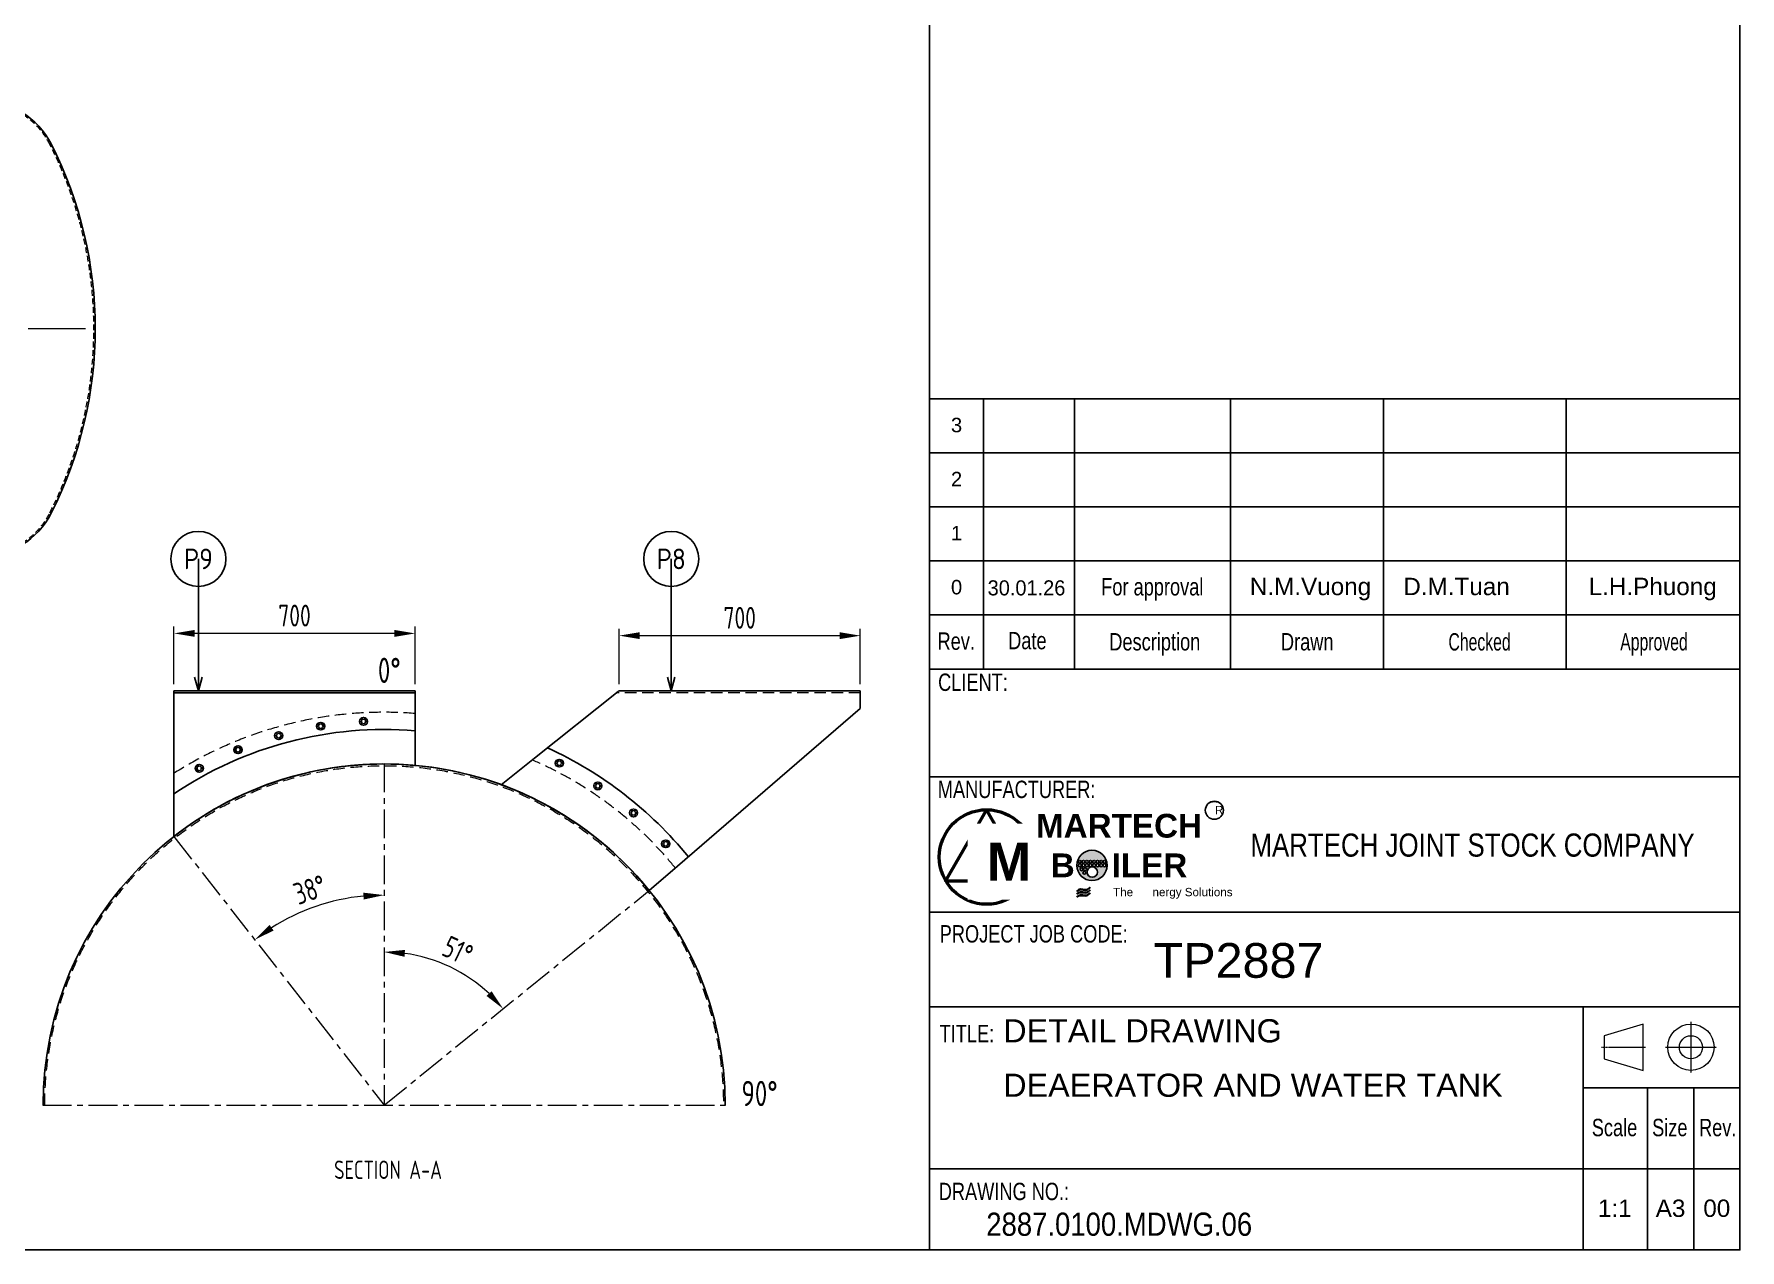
# Model space of a CAD drawing. Header units: millimetres. Extents: x -46397 to 283259, y -8690 to 23983.
# Drawn here: x 77109 to 84537, y -1716 to 3577 of the extents above; entities that cross this region are included whole.
import ezdxf
from ezdxf import colors
from ezdxf.entities.mleader import LeaderData, LeaderLine
from ezdxf.enums import TextEntityAlignment as Align
from ezdxf.math import Vec2, Vec3

# ---------------------------------------------------------------- set-up
doc = ezdxf.new("R2010")
doc.units = ezdxf.units.MM
for name, pattern in [('CENTER', [2, 1.25, -0.25, 0.25, -0.25]), ('HIDDEN', [0.375, 0.25, -0.125]), ('HIDDENX2', [0.75, 0.5, -0.25])]:
    doc.linetypes.add(name, pattern=pattern)
doc.layers.get('Defpoints').update_dxf_attribs({"lineweight": 0})
for name, color, linetype, lineweight in [('0-Dim', 7, 'Continuous', 0), ('CHUAN NET KHUAT', 4, 'HIDDEN', 0), ('DAM_8', 1, 'Continuous', 25), ('DCenterline8', 8, 'CENTER', 5), ('Dtext', 255, 'Continuous', 20), ('DUONGCHINH', 7, 'Continuous', 25), ('DUONGTAM', 1, 'CENTER', 0), ('Long_AM_Visible', 30, 'Continuous', 25), ('PHANTOM 2', 8, 'Continuous', 0)]:
    doc.layers.add(name, color=color, linetype=linetype, lineweight=lineweight)
doc.layers.add('flashshoot', color=7, linetype='Continuous')
doc.styles.add('Chu va so', font='arial.ttf')
doc.styles.add('GHI CHÚ 1', font='isocp_IV25.ttf', dxfattribs={"width": 0.8})
doc.styles.add('Long_Text', font='isocp.shx', dxfattribs={"width": 0.7})
doc.styles.get("Standard").update_dxf_attribs({"font": 'isocp.shx', "width": 0.8})
doc.styles.add('TCVN', font='arial.ttf')
doc.styles.add('TEXT', font='arial.ttf', dxfattribs={"height": 124})
doc.dimstyles.new('1-30SCALE', dxfattribs={"dimtxt": 75, "dimasz": 75, "dimexe": 37.5, "dimexo": 30, "dimgap": 30, "dimtad": 1, "dimtoh": 1, "dimdec": 0, "dimdsep": 46, "dimtxsty": 'GHI CHÚ 1', "dimcen": 0.09, "dimclrd": 256, "dimclre": 256, "dimclrt": 2, "dimadec": 0, "dimazin": 0, "dimtfac": 1, "dimtdec": 0, "dimtofl": 0, "dimtmove": 0, "dimatfit": 3, "dimfxl": 1, "dimlwd": 0, "dimlwe": 0, "dimarcsym": 0})
doc.dimstyles.new('1-30SCALE$2', dxfattribs={"dimtxt": 75, "dimasz": 75, "dimexe": 37.5, "dimexo": 30, "dimgap": 30, "dimtad": 1, "dimtoh": 1, "dimdec": 0, "dimdsep": 46, "dimtxsty": 'GHI CHÚ 1', "dimcen": 0.09, "dimclrd": 256, "dimclre": 256, "dimclrt": 2, "dimadec": 0, "dimazin": 0, "dimtfac": 1, "dimtdec": 0, "dimtofl": 0, "dimtmove": 0, "dimatfit": 3, "dimfxl": 1, "dimlwd": 0, "dimlwe": 0, "dimarcsym": 0})

# ---------------------------------------------------------------- blocks, each defined once
blk = doc.blocks.new('A$Cda035db7')
at = {"color": 2, "linetype": 'Continuous', "lineweight": 0, "ltscale": 10}
for p, q in [((0, -1500), (-990, -1500)), ((990, -1500), (0, -1500))]:
    blk.add_line(p, q, dxfattribs=at)
at = {"layer": 'CHUAN NET KHUAT', "color": 3, "ltscale": 100}
for p, q in [((-985, 3000), (-985, 3050)), ((985, 3000), (985, 3050)), ((-985, 1500), (-985, 3000)), ((985, 1500), (985, 3000)), ((-985, 0), (-985, 1500)), ((985, 0), (985, 1500)), ((-985, -1500), (-985, 0)), ((985, -1500), (985, 0)), ((-985, -3000), (-985, -1500)), ((985, -3000), (985, -1500)), ((-985, -3050), (-985, -3000)), ((985, -3050), (985, -3000))]:
    blk.add_line(p, q, dxfattribs=at)
for centre, radius, start, end in [((0, 1767.2), 1773, 63.12441, 116.87559), ((-650.1, 3050), 334.9, 116.87559, 180), ((650.1, 3050), 334.9, 0, 63.12441), ((-650.1, -3050), 334.9, 180, 243.12441), ((650.1, -3050), 334.9, 296.87559, 0), ((0, -1767.2), 1773, 243.12441, 296.87559)]:
    blk.add_arc(centre, radius, start, end, dxfattribs=at)
at = {"layer": 'DUONGCHINH', "color": 2, "ltscale": 10}
for p, q in [((-991, 3000), (-991, 3050)), ((991, 3000), (991, 3050)), ((0, 3000), (-991, 3000)), ((-990, 1500), (-990, 3000)), ((991, 3000), (0, 3000)), ((990, 1500), (990, 3000)), ((0, 1500), (-990, 1500)), ((0, 1500), (-990, 1500)), ((-990, 0), (-990, 1500)), ((990, 1500), (0, 1500)), ((990, 1500), (0, 1500)), ((990, 0), (990, 1500)), ((0, 0), (-990, 0)), ((-990, -1500), (-990, 0)), ((0, 0), (-990, 0)), ((990, 0), (0, 0)), ((990, 0), (0, 0)), ((990, -1500), (990, 0)), ((-990, -3000), (-990, -1500)), ((0, -1500), (-990, -1500)), ((990, -1500), (0, -1500)), ((990, -3000), (990, -1500)), ((0, -3000), (-991, -3000)), ((-991, -3050), (-991, -3000)), ((991, -3000), (0, -3000)), ((991, -3050), (991, -3000))]:
    blk.add_line(p, q, dxfattribs=at)
for centre, radius, start, end in [((0, 1767.2), 1779, 63.12441, 116.87559), ((-650.1, 3050), 340.9, 116.87559, 180), ((650.1, 3050), 340.9, 0, 63.12441), ((-650.1, -3050), 340.9, 180, 243.12441), ((650.1, -3050), 340.9, 296.87559, 0), ((0, -1767.2), 1779, 243.12441, 296.87559)]:
    blk.add_arc(centre, radius, start, end, dxfattribs=at)
at = {"layer": 'DUONGTAM', "ltscale": 200}
blk.add_line((0, -3546.2), (0, 3546.2), dxfattribs=at)
blk = doc.blocks.new('_TagCircle')
at = {"color": 0, "linetype": 'ByBlock', "lineweight": -2, "transparency": 16777216}
blk.add_circle((0, 0), 4, dxfattribs=at)
at = {"layer": 'Long_AM_Visible', "color": 0, "transparency": 16777216, "style": 'Long_Text'}
blk.add_attdef('TAGNUMBER', text='', height=3, dxfattribs=at).set_placement((0, -1.5), align=Align.CENTER)
blk = doc.blocks.new('_Open30')
at = {"color": 0, "linetype": 'ByBlock', "lineweight": -2}
for p, q in [((-1, 0.27), (0, 0)), ((0, 0), (-1, -0.27)), ((0, 0), (-1, 0))]:
    blk.add_line(p, q, dxfattribs=at)
blk = doc.blocks.new('*D284')
at = {"layer": 'Defpoints', "color": 0, "transparency": 16777216}
for p in [(78633.3, 400.6, -2.2), (77718.2, 83.6, -2.2), (78432.6, -194.1), (78633.3, -1085.9, -2.2), (78633.3, -1085.9, -2.2)]:
    blk.add_point(p, dxfattribs=at)
at = {"layer": 'PHANTOM 2', "linetype": 'Continuous', "lineweight": 0, "transparency": 16777216}
blk.add_arc((78633.3, -1085.9), 914.2, 95.64233, 122.40099, dxfattribs=at)
at = {"layer": 'PHANTOM 2', "transparency": 16777216}
for points in [[(78542.7, -161.2), (78544.2, -191.2), (78633.3, -171.8)], [(78152.1, -326.3), (78134.8, -301.8), (78069.9, -366)]]:
    blk.add_solid(points, dxfattribs=at)
at = {"layer": 'PHANTOM 2', "color": 2, "transparency": 16777216, "insert": (78310.1, -148.4), "char_height": 95, "attachment_point": 5, "rotation": 19.02166, "style": 'GHI CHÚ 1'}
blk.add_mtext('38°', dxfattribs=at)
blk = doc.blocks.new('*D285')
at = {"layer": 'Defpoints', "color": 0, "transparency": 16777216}
for p in [(78633.3, 400.6, -2.2), (79787.8, -151.9, -2.2), (79006.2, -533.4), (78633.3, -1085.9, -2.2), (78633.3, -1085.9, -2.2)]:
    blk.add_point(p, dxfattribs=at)
at = {"layer": 'PHANTOM 2', "linetype": 'Continuous', "lineweight": 0, "transparency": 16777216}
blk.add_arc((78633.3, -1085.9), 666.5, 46.71798, 82.25702, dxfattribs=at)
at = {"layer": 'PHANTOM 2', "transparency": 16777216}
for points in [[(78722.1, -440.4), (78724.1, -410.5), (78633.3, -419.4)], [(79101.3, -590.5), (79079.3, -610.9), (79151.5, -666.7)]]:
    blk.add_solid(points, dxfattribs=at)
at = {"layer": 'PHANTOM 2', "color": 2, "transparency": 16777216, "insert": (78953.8, -414.4), "char_height": 95, "attachment_point": 5, "rotation": 334.4875, "style": 'GHI CHÚ 1'}
blk.add_mtext('51°', dxfattribs=at)
blk = doc.blocks.new('*D288')
at = {"layer": 'Defpoints', "color": 0, "transparency": 16777216}
for p in [(77718.2, 967.5), (77718.2, 717.1, -2.2), (78768.3, 717.1, -2.2)]:
    blk.add_point(p, dxfattribs=at)
at = {"layer": 'PHANTOM 2', "linetype": 'Continuous', "lineweight": 0, "transparency": 16777216}
for p, q in [((77718.2, 747.1), (77718.2, 997.5)), ((78678.3, 967.5), (77808.2, 967.5)), ((78768.3, 747.1), (78768.3, 997.5))]:
    blk.add_line(p, q, dxfattribs=at)
at = {"layer": 'PHANTOM 2', "transparency": 16777216}
for points in [[(77808.2, 982.5), (77808.2, 952.5), (77718.2, 967.5)], [(78678.3, 982.5), (78678.3, 952.5), (78768.3, 967.5)]]:
    blk.add_solid(points, dxfattribs=at)
at = {"layer": 'PHANTOM 2', "color": 2, "transparency": 16777216, "insert": (78243.2, 1045), "char_height": 95, "attachment_point": 5, "style": 'GHI CHÚ 1'}
blk.add_mtext('700', dxfattribs=at)
blk = doc.blocks.new('*D289')
at = {"layer": 'Defpoints', "color": 0, "transparency": 16777216}
for p in [(80706.7, 957.7), (79656.7, 717.1, -2.2), (80706.7, 717.1, -2.2)]:
    blk.add_point(p, dxfattribs=at)
at = {"layer": 'PHANTOM 2', "linetype": 'Continuous', "lineweight": 0, "transparency": 16777216}
for p, q in [((79656.7, 747.1), (79656.7, 987.7)), ((80706.7, 747.1), (80706.7, 987.7)), ((79746.7, 957.7), (80616.7, 957.7))]:
    blk.add_line(p, q, dxfattribs=at)
at = {"layer": 'PHANTOM 2', "transparency": 16777216}
for points in [[(79746.7, 972.7), (79746.7, 942.7), (79656.7, 957.7)], [(80616.7, 972.7), (80616.7, 942.7), (80706.7, 957.7)]]:
    blk.add_solid(points, dxfattribs=at)
at = {"layer": 'PHANTOM 2', "color": 2, "transparency": 16777216, "insert": (80181.7, 1035.2), "char_height": 95, "attachment_point": 5, "style": 'GHI CHÚ 1'}
blk.add_mtext('700', dxfattribs=at)
blk = doc.blocks.new('*U1818')
at = {"lineweight": 25}
for p, q in [((12299.8, 4078.4, 0), (12299.8, 2783.6, 0.1)), ((12736.1, 4078.4, 0), (12736.1, 2783.6, 0.2)), ((13483.5, 4078.4, 0), (13483.5, 2783.6, 0.2)), ((14216.4, 4078.4, 0), (14216.4, 2783.6, 0.2)), ((15092.3, 4078.4, 0), (15092.3, 2783.6, 0.2)), ((12040.9, 2267.6), (15925, 2267.6)), ((15482.3, 776.8, 0), (15482.3, 0)), ((15704.3, 0), (15704.3, 776.8, 0))]:
    blk.add_line(p, q, dxfattribs=at)
for points in [[(0, 0), (15925, 0), (15925, 10431.7), (0, 10431.7)], [(0, 0), (12040.9, 0), (12040.9, 10431.7), (0, 10431.7)], [(12040.9, 4078.4), (15925, 4078.4), (15925, 0), (12040.9, 0)], [(12040.9, 4078.4), (15925, 4078.4), (15925, 3819.4), (12040.9, 3819.4)], [(12040.9, 3819.4), (15925, 3819.4), (15925, 3560.5), (12040.9, 3560.5)], [(12040.9, 3560.5), (15925, 3560.5), (15925, 3301.5), (12040.9, 3301.5)], [(12040.9, 3301.5), (15925, 3301.5), (15925, 3042.6), (12040.9, 3042.6)], [(12040.9, 1618.4), (15925, 1618.4), (15925, 2783.6), (12040.9, 2783.6)], [(12040.9, 1165.2), (15925, 1165.2), (15925, 388.4), (12040.9, 388.4)], [(15174.3, 1165.2), (15925, 1165.2), (15925, 0), (15174.3, 0)]]:
    blk.add_lwpolyline(points, close=True, dxfattribs=at)
at = {"lineweight": 50}
blk.add_lwpolyline([(12314.3, 2109.2), (12118.1, 1769.3), (12510.5, 1769.3)], close=True, dxfattribs=at)
at = {"color": 2, "lineweight": 20, "elevation": 0}
blk.add_lwpolyline([(15274.8, 915.5), (15462.1, 860.1), (15462.1, 1082), (15274.8, 1026.5)], close=True, dxfattribs=at)
at = {"lineweight": 25, "elevation": 0}
blk.add_lwpolyline([(15174.3, 388.4), (15925, 388.4), (15925, 776.8), (15174.3, 776.8)], close=True, dxfattribs=at)
at = {"lineweight": 50}
blk.add_circle((12314.3, 1882.6), 226.6, dxfattribs=at)
at = {"color": 2, "lineweight": 20}
for radius in [111, 55.5]:
    blk.add_circle((15690.5, 971, 0), radius, dxfattribs=at)
at = {"layer": 'DCenterline8', "lineweight": 0, "ltscale": 2}
for p, q in [((15690.5, 1093.1, 0), (15690.5, 848.9, 0)), ((15568.4, 971, 0), (15812.6, 971, 0))]:
    blk.add_line(p, q, dxfattribs=at)
at = {"layer": 'DCenterline8', "lineweight": 0}
blk.add_line((15262.3, 971, 0), (15472.5, 971, 0), dxfattribs=at)
at = {"color": 5, "style": 'Chu va so'}
for s, height, width, p in [('For approval', 83.232, 0.75, (13108.6, 3136.1, 0.1)), ('Rev.', 83.23, 0.75, (12168.9, 2875.7)), ('Date', 83.23, 0.75, (12509.9, 2878.2, 0.1)), ('Description', 83.232, 0.75, (13120.6, 2872.7, -0.1)), ('Drawn', 83.23, 0.75, (13851.2, 2872.7, 0.1)), ('Checked', 83.23, 0.65, (14677.2, 2872.3)), ('Approved', 83.23, 0.65, (15513.3, 2872.7, 0.1)), ('CLIENT:', 83.23, 0.75, (12249.2, 2678.6, 0.6)), ('PROJECT JOB CODE:', 83.232, 0.75, (12540.1, 1472.9)), ('TITLE:', 83.23, 0.75, (12220, 995, 0.8)), ('Scale', 83.23, 0.75, (15324.2, 544.7, 0)), ('Size', 83.23, 0.75, (15589.1, 544.7, 0)), ('Rev. ', 83.23, 0.75, (15831, 544.7, 0)), ('DRAWING NO.:', 83.232, 0.75, (12397.5, 238.4, 0.8))]:
    blk.add_text(s, height=height, dxfattribs=dict(at, width=width)).set_placement(p, align=Align.CENTER)
at = {"color": 5, "lineweight": 25, "insert": (13360.7, 1939.1, 0), "char_height": 110.975, "width": 2565.416, "attachment_point": 4, "style": 'Chu va so'}
blk.add_mtext('\\pxqc;{\\W0.8;MARTECH JOINT STOCK COMPANY}', dxfattribs=at)
at = {"layer": 'Dtext', "ltscale": 0.1}
for tag, p, height, style in [('REV_3', (12143.5, 3918.2), 69.4, 'TCVN'), ('FOR_APPROVAL3', (12837.1, 3913.3, -0.6), 83.2, 'TCVN'), ('REV_2', (12143.5, 3659.2), 69.4, 'TCVN'), ('FOR_APPROVAL2', (12837.1, 3654.3, -0.6), 83.2, 'TCVN'), ('REV_1', (12143.5, 3400.3), 69.4, 'TCVN'), ('FOR_APPROVAL1', (12837.1, 3395.4, -0.6), 83.2, 'TCVN'), ('REV_0', (12143.5, 3141.3), 69.4, 'TCVN'), ('NGUOI_VE', (13576.1, 3137.6, -0.6), 83.2, 'TCVN'), ('NGUOI_KIEM_2', (14311.6, 3137.6, -0.7), 83.2, 'TCVN'), ('NGUOI_DUYET', (15200.1, 3137.6, -0.7), 83.2, 'TCVN'), ('1.1_A4', (15244.7, 158, -0.6), 83.2, 'Chu va so'), ('A4_A4', (15521.6, 158, -0.6), 83.2, 'Chu va so'), ('REV.', (15749.7, 158, -0.6), 83.2, 'Chu va so')]:
    blk.add_attdef(tag, p, '', height=height, dxfattribs=dict(at, style=style))
for tag, p, height, style, width in [('NGAY_REV03', (12319.2, 3913.3, -0.6), 72.1, 'TCVN', 0.95), ('NGAY_REV02', (12319.2, 3654.3, -0.6), 72.1, 'TCVN', 0.95), ('NGAY_REV01', (12319.2, 3395.4, -0.6), 72.1, 'TCVN', 0.95), ('NGAY_REV0', (12319.2, 3136.5, -0.7), 72.1, 'TCVN', 0.95), ('DWD.NO', (12312.8, 67.5, -0.6), 111, 'Chu va so', 0.85)]:
    blk.add_attdef(tag, p, '', height=height, dxfattribs=dict(at, style=style, width=width))
at = {"layer": 'Dtext', "lineweight": 25, "ltscale": 0.1, "style": 'Chu va so'}
for tag, p, height in [('PROJECT_CODE', (13114.9, 1304), 166.5), ('TITLE1', (12394, 994.4, -0.6), 111), ('TITLE2', (12394, 733.5, -0.6), 111), ('TITLE3', (12394, 474.5, -0.6), 111)]:
    blk.add_attdef(tag, p, '', height=height, dxfattribs=at)
at = {"insert": (12315.3, 1951.5), "char_height": 182.334, "attachment_point": 1, "style": 'TEXT', "bg_fill": 2}
blk.add_mtext('\\pxqc;{\\fArial|b1|i0|c0|p34;M}', dxfattribs=at)
at = {"insert": (12556.6, 2089.6), "char_height": 113.959, "width": 784.86, "attachment_point": 1, "style": 'TEXT', "bg_fill": 2}
blk.add_mtext('\\pxqc;{\\fArial|b1|i0|c0|p34;MARTECH\\PB    ILER}', dxfattribs=at)
h = blk.add_hatch(color=256)
h.dxf.hatch_style = 1
edge = h.paths.add_edge_path()
edge.add_spline(control_points=[(12747.5, 1704.2), (12750.7, 1706.7), (12764.3, 1716.7), (12792.7, 1702.7), (12806.1, 1719), (12810.9, 1724.9)], knot_values=[0, 0, 0, 0, 0.315535, 1.31207, 1.873609, 1.873609, 1.873609, 1.873609], degree=3, periodic=0)
edge.add_spline(control_points=[(12810.9, 1724.9), (12807, 1721.3), (12791.9, 1707.3), (12760.3, 1723.8), (12749.6, 1707.6), (12747.5, 1704.2)], knot_values=[0, 0, 0, 0, 0.411397, 1.576501, 1.877595, 1.877595, 1.877595, 1.877595], degree=3, periodic=0)
edge = h.paths.add_edge_path()
edge.add_spline(control_points=[(12747.5, 1690.1), (12750.7, 1692.5), (12764.3, 1702.6), (12792.7, 1688.6), (12806.1, 1704.9), (12810.9, 1710.8)], knot_values=[0, 0, 0, 0, 0.315535, 1.31207, 1.873609, 1.873609, 1.873609, 1.873609], degree=3, periodic=0)
edge.add_spline(control_points=[(12810.9, 1710.8), (12807, 1707.1), (12791.9, 1693.2), (12760.3, 1709.7), (12749.6, 1693.4), (12747.5, 1690.1)], knot_values=[0, 0, 0, 0, 0.411397, 1.576501, 1.877595, 1.877595, 1.877595, 1.877595], degree=3, periodic=0)
at = {"color": 7}
for centre, radius in [((12761.3, 1859.7), 6.9), ((12761.3, 1842.8), 6.9), ((12769.2, 1824), 6.9), ((12778.2, 1859.7), 6.9), ((12778.2, 1842.8), 6.9), ((12783.3, 1807), 6.9), ((12786.1, 1824), 6.9), ((12795.1, 1859.7), 6.9), ((12795.1, 1842.8), 6.9), ((12820.8, 1810.7), 24.7), ((12812.1, 1859.7), 6.9), ((12812.1, 1842.8), 6.9), ((12829.4, 1859.7), 6.9), ((12829.4, 1842.8), 6.9), ((12846.4, 1859.7), 6.9), ((12846.4, 1842.8), 6.9), ((12863.3, 1859.7), 6.9), ((12863.3, 1842.8), 6.9), ((12880.2, 1859.7), 6.9), ((12880.2, 1842.8), 6.9)]:
    blk.add_circle(centre, radius, dxfattribs=at)
for points in [[(12747.5, 1717.5), (12754.6, 1726.3), (12798.3, 1729.1), (12810.9, 1738.1)], [(12747.5, 1717.5), (12757.6, 1723.6), (12795.1, 1724.1), (12810.9, 1738.1)], [(12747.5, 1704.2), (12754.6, 1713), (12798.3, 1715.9), (12810.9, 1724.9)], [(12747.5, 1704.2), (12757.6, 1710.3), (12795.1, 1710.9), (12810.9, 1724.9)], [(12747.5, 1690.1), (12754.6, 1698.9), (12798.3, 1701.8), (12810.9, 1710.8)], [(12747.5, 1690.1), (12757.6, 1696.2), (12795.1, 1696.8), (12810.9, 1710.8)]]:
    blk.add_spline(points, degree=3)
at = {"color": 5, "style": 'Chu va so', "width": 0.75}
blk.add_text('MANUFACTURER:', height=83.232, dxfattribs=at).set_placement((12458.4, 2165.3, 0.6), align=Align.CENTER)
at = {"attachment_point": 1, "style": 'TEXT', "bg_fill": 2}
for s, insert, char_height in [('\\pxqc;R', (13408.8, 2127.8), 39.89), ('\\pxqc;The      nergy Solutions', (12920.6, 1734.7), 39.886)]:
    blk.add_mtext(s, dxfattribs=dict(at, insert=insert, char_height=char_height))
at = {"layer": 'DAM_8'}
h = blk.add_hatch(color=7, dxfattribs=at)
edge = h.paths.add_edge_path()
edge.add_arc((12819.5, 1842.6), 72.6, 191.45916, 461.33748)
edge.add_arc((12819.5, 1842.6), 72.6, 101.33748, 191.45916)
edge = h.paths.add_edge_path(flags=16)
edge.add_arc((12783.3, 1807), 6.9, -289.45797, 11.45916, ccw=False)
edge.add_arc((12783.3, 1807), 6.9, 11.45916, 70.54203, ccw=False)
edge = h.paths.add_edge_path(flags=16)
edge.add_arc((12880.2, 1842.8), 6.9, -211.51131, 11.45916, ccw=False)
edge.add_arc((12880.2, 1842.8), 6.9, 11.45916, 148.48869, ccw=False)
edge = h.paths.add_edge_path(flags=16)
edge.add_arc((12769.2, 1824), 6.9, -304.25263, 11.45916, ccw=False)
edge.add_arc((12769.2, 1824), 6.9, 11.45916, 55.74737, ccw=False)
edge = h.paths.add_edge_path(flags=16)
edge.add_arc((12880.2, 1859.7), 6.9, -200.24279, 11.45916, ccw=False)
edge.add_arc((12880.2, 1859.7), 6.9, 11.45916, 159.75721, ccw=False)
edge = h.paths.add_edge_path(flags=16)
edge.add_arc((12863.3, 1842.8), 6.9, -219.05102, 11.45916, ccw=False)
edge.add_arc((12863.3, 1842.8), 6.9, 11.45916, 140.94898, ccw=False)
edge = h.paths.add_edge_path(flags=16)
edge.add_arc((12786.1, 1824), 6.9, -292.03112, 11.45916, ccw=False)
edge.add_arc((12786.1, 1824), 6.9, 11.45916, 67.96888, ccw=False)
edge = h.paths.add_edge_path(flags=16)
edge.add_arc((12761.3, 1842.8), 6.9, -319.45438, 11.45916, ccw=False)
edge.add_arc((12761.3, 1842.8), 6.9, 11.45916, 40.54562, ccw=False)
edge = h.paths.add_edge_path(flags=16)
edge.add_arc((12863.3, 1859.7), 6.9, -206.01194, 11.45916, ccw=False)
edge.add_arc((12863.3, 1859.7), 6.9, 11.45916, 153.98806, ccw=False)
edge = h.paths.add_edge_path(flags=16)
edge.add_arc((12820.8, 1810.7), 24.7, -262.49899, 11.45916, ccw=False)
edge.add_arc((12820.8, 1810.7), 24.7, 11.45916, 97.50101, ccw=False)
edge = h.paths.add_edge_path(flags=16)
edge.add_arc((12761.3, 1859.7), 6.9, -332.77068, 11.45916, ccw=False)
edge.add_arc((12761.3, 1859.7), 6.9, 11.45916, 27.22932, ccw=False)
edge = h.paths.add_edge_path(flags=16)
edge.add_arc((12846.4, 1842.8), 6.9, -230.16604, 11.45916, ccw=False)
edge.add_arc((12846.4, 1842.8), 6.9, 11.45916, 129.83396, ccw=False)
edge = h.paths.add_edge_path(flags=16)
edge.add_arc((12778.2, 1842.8), 6.9, -307.61373, 11.45916, ccw=False)
edge.add_arc((12778.2, 1842.8), 6.9, 11.45916, 52.38627, ccw=False)
edge = h.paths.add_edge_path(flags=16)
edge.add_arc((12829.4, 1842.8), 6.9, -246.45747, 11.45916, ccw=False)
edge.add_arc((12829.4, 1842.8), 6.9, 11.45916, 113.54253, ccw=False)
edge = h.paths.add_edge_path(flags=16)
edge.add_arc((12795.1, 1842.8), 6.9, -290.40559, 11.45916, ccw=False)
edge.add_arc((12795.1, 1842.8), 6.9, 11.45916, 69.59441, ccw=False)
edge = h.paths.add_edge_path(flags=16)
edge.add_arc((12846.4, 1859.7), 6.9, -215.79536, 11.45916, ccw=False)
edge.add_arc((12846.4, 1859.7), 6.9, 11.45916, 144.20464, ccw=False)
edge = h.paths.add_edge_path(flags=16)
edge.add_arc((12812.1, 1842.8), 6.9, -268.48372, 11.45916, ccw=False)
edge.add_arc((12812.1, 1842.8), 6.9, 11.45916, 91.51628, ccw=False)
edge = h.paths.add_edge_path(flags=16)
edge.add_arc((12778.2, 1859.7), 6.9, -322.02066, 11.45916, ccw=False)
edge.add_arc((12778.2, 1859.7), 6.9, 11.45916, 37.97934, ccw=False)
edge = h.paths.add_edge_path(flags=16)
edge.add_arc((12812.1, 1859.7), 6.9, -267.48029, 11.45916, ccw=False)
edge.add_arc((12812.1, 1859.7), 6.9, 11.45916, 92.51971, ccw=False)
edge = h.paths.add_edge_path(flags=16)
edge.add_arc((12829.4, 1859.7), 6.9, -234.08339, 11.45916, ccw=False)
edge.add_arc((12829.4, 1859.7), 6.9, 11.45916, 125.91661, ccw=False)
edge = h.paths.add_edge_path(flags=16)
edge.add_arc((12795.1, 1859.7), 6.9, -301.73447, 11.45916, ccw=False)
edge.add_arc((12795.1, 1859.7), 6.9, 11.45916, 58.26553, ccw=False)
blk.add_circle((13406, 2106.8), 43.4)
at = {"color": 7}
blk.add_circle((12819.5, 1842.6), 72.6, dxfattribs=at)

msp = doc.modelspace()

# ---------------------------------------------------------------- linework, layer by layer
at = {"color": 4, "linetype": 'HIDDENX2', "lineweight": 0, "ltscale": 100, "extrusion": (0, 1, 0)}
msp.add_line((80706.73, 708.07, -2.25), (79645.41, 708.07, -2.25), dxfattribs=at)
at = {"color": 7, "lineweight": 0, "ltscale": 10, "extrusion": (0, 1, 0)}
for p, q in [((79656.73, 717.07, -2.25), (79652.96, 714.07, -2.25)), ((78527.97, 593.12, -2.25), (78543.5, 602.09, -2.25)), ((78543.5, 602.09, -2.25), (78559.03, 593.12, -2.25)), ((78158.89, 531.35, -2.25), (78174.42, 540.31, -2.25)), ((78158.89, 513.41, -2.25), (78158.89, 531.35, -2.25)), ((78174.42, 540.31, -2.25), (78189.95, 531.35, -2.25)), ((78189.95, 531.35, -2.25), (78189.95, 513.41, -2.25)), ((78341.7, 572.59, -2.25), (78357.23, 581.55, -2.25)), ((78341.7, 554.65, -2.25), (78341.7, 572.59, -2.25)), ((78357.23, 545.69, -2.25), (78341.7, 554.65, -2.25)), ((78357.23, 581.55, -2.25), (78372.76, 572.59, -2.25)), ((78372.76, 554.65, -2.25), (78357.23, 545.69, -2.25)), ((78372.76, 572.59, -2.25), (78372.76, 554.65, -2.25)), ((78527.97, 575.19, -2.25), (78527.97, 593.12, -2.25)), ((78543.5, 566.22, -2.25), (78527.97, 575.19, -2.25)), ((78559.03, 575.19, -2.25), (78543.5, 566.22, -2.25)), ((78559.03, 593.12, -2.25), (78559.03, 575.19, -2.25)), ((77981.84, 469.91, -2.25), (77997.37, 478.88, -2.25)), ((77981.84, 451.98, -2.25), (77981.84, 469.91, -2.25)), ((77997.37, 443.01, -2.25), (77981.84, 451.98, -2.25)), ((77997.37, 478.88, -2.25), (78012.9, 469.91, -2.25)), ((78012.9, 451.98, -2.25), (77997.37, 443.01, -2.25)), ((78012.9, 469.91, -2.25), (78012.9, 451.98, -2.25)), ((78174.42, 504.45, -2.25), (78158.89, 513.41, -2.25)), ((78189.95, 513.41, -2.25), (78174.42, 504.45, -2.25)), ((77812.78, 389.06, -2.25), (77828.31, 398.02, -2.25)), ((77812.78, 371.12, -2.25), (77812.78, 389.06, -2.25)), ((77828.31, 398.02, -2.25), (77843.84, 389.06, -2.25)), ((77843.84, 389.06, -2.25), (77843.84, 371.12, -2.25)), ((79380.65, 411.42, -2.25), (79396.18, 420.38, -2.25)), ((79380.65, 393.48, -2.25), (79380.65, 411.42, -2.25)), ((79396.18, 384.52, -2.25), (79380.65, 393.48, -2.25)), ((79396.18, 420.38, -2.25), (79411.71, 411.42, -2.25)), ((79411.71, 393.48, -2.25), (79396.18, 384.52, -2.25)), ((79411.71, 411.42, -2.25), (79411.71, 393.48, -2.25)), ((77828.31, 362.16, -2.25), (77812.78, 371.12, -2.25)), ((77843.84, 371.12, -2.25), (77828.31, 362.16, -2.25)), ((79548.52, 312.63, -2.25), (79564.05, 321.6, -2.25)), ((79548.52, 294.7, -2.25), (79548.52, 312.63, -2.25)), ((79564.05, 321.6, -2.25), (79579.58, 312.63, -2.25)), ((79579.58, 312.63, -2.25), (79579.58, 294.7, -2.25)), ((79564.05, 285.73, -2.25), (79548.52, 294.7, -2.25)), ((79579.58, 294.7, -2.25), (79564.05, 285.73, -2.25)), ((79703.72, 195.03, -2.25), (79719.25, 204, -2.25)), ((79703.72, 177.1, -2.25), (79703.72, 195.03, -2.25)), ((79719.25, 168.14, -2.25), (79703.72, 177.1, -2.25)), ((79719.25, 204, -2.25), (79734.78, 195.03, -2.25)), ((79734.78, 177.1, -2.25), (79719.25, 168.14, -2.25)), ((79734.78, 195.03, -2.25), (79734.78, 177.1, -2.25)), ((79844.16, 60.24, -2.25), (79859.69, 69.21, -2.25)), ((79844.16, 42.31, -2.25), (79844.16, 60.24, -2.25)), ((79859.69, 33.34, -2.25), (79844.16, 42.31, -2.25)), ((79859.69, 69.21, -2.25), (79875.22, 60.24, -2.25)), ((79875.22, 42.31, -2.25), (79859.69, 33.34, -2.25)), ((79875.22, 60.24, -2.25), (79875.22, 42.31, -2.25))]:
    msp.add_line(p, q, dxfattribs=at)
at = {"color": 7, "lineweight": 0, "ltscale": 10}
for centre in [(78543.5, 584.15, -2.25), (78174.42, 522.38, -2.25), (78357.23, 563.62, -2.25), (77997.37, 460.95, -2.25), (77828.31, 380.09, -2.25), (79396.18, 402.45, -2.25), (79564.05, 303.66, -2.25), (79719.25, 186.07, -2.25), (79859.69, 51.28, -2.25)]:
    msp.add_circle(centre, 18, dxfattribs=at)
at = {"color": 4, "linetype": 'HIDDENX2', "lineweight": 0, "ltscale": 10}
for centre in [(78543.5, 584.15, -2.25), (78174.42, 522.38, -2.25), (78357.23, 563.62, -2.25), (77997.37, 460.95, -2.25), (77828.31, 380.09, -2.25), (79396.18, 402.45, -2.25), (79564.05, 303.66, -2.25), (79719.25, 186.07, -2.25), (79859.69, 51.28, -2.25)]:
    msp.add_circle(centre, 10.5, dxfattribs=at)
at = {"color": 7, "lineweight": 0, "ltscale": 10, "extrusion": (0, 0, -1)}
for centre in [(-78174.42, 522.38, 2.25), (-78357.23, 563.62, 2.25), (-78543.5, 584.15, 2.25), (-77997.37, 460.95, 2.25), (-77828.31, 380.09, 2.25), (-79396.18, 402.45, 2.25), (-79564.05, 303.66, 2.25), (-79719.25, 186.07, 2.25), (-79859.69, 51.28, 2.25)]:
    msp.add_circle(centre, 9, dxfattribs=at)
at = {"color": 4, "linetype": 'HIDDENX2', "lineweight": 0, "ltscale": 100}
for radius, start, end in [(1710, 85.472049, 122.356137), (1635, 39.141047, 66.752733)]:
    msp.add_arc((78633.31, -1085.93, -2.25), radius, start, end, dxfattribs=at)
for radius, start, end in [(1710, 39.212571, 65.410679), (1485, 89.999194, 128.044126), (1485, 38.976315, 90)]:
    msp.add_arc((78633.31, -1085.93, -2.25), radius, start, end)
at = {"layer": 'CHUAN NET KHUAT', "color": 3, "ltscale": 200, "extrusion": (0, 0, -1)}
msp.add_arc((-78633.31, -1085.93, 2.25), 1477.5, 0, 180, dxfattribs=at)
at = {"layer": 'DUONGCHINH', "extrusion": (0, 1, 0)}
for p, q in [((77718.16, 717.07, -2.25), (77718.16, 708.07, -2.25)), ((78768.31, 717.07, -2.25), (77718.16, 717.07, -2.25)), ((77718.16, 705.07, -2.25), (77718.16, 708.07, -2.25)), ((77718.16, 708.07, -2.25), (78768.31, 708.07, -2.25)), ((77718.16, 268.95, -2.25), (77718.16, 705.07, -2.25)), ((78768.31, 708.07, -2.25), (78768.31, 717.07, -2.25)), ((78768.31, 708.07, -2.25), (78768.31, 705.07, -2.25)), ((78768.31, 705.07, -2.25), (78768.31, 543.48, -2.25)), ((79652.96, 714.07, -2.25), (79288.53, 424.18, -2.25)), ((80706.73, 717.07, -2.25), (79656.73, 717.07, -2.25)), ((79656.73, 717.07, -2.25), (80706.73, 717.06, -2.25)), ((80706.73, 717.06, -2.25), (80706.73, 717.07, -2.25)), ((80706.73, 714.06, -2.25), (80706.73, 717.06, -2.25)), ((80706.73, 640.56, -2.25), (80706.73, 714.06, -2.25)), ((79911.37, -45.29, -2.25), (80706.73, 640.56, -2.25)), ((78768.31, 392.92, -2.25), (78768.31, 543.48, -2.25)), ((79143.38, 308.72, -2.25), (79288.53, 424.18, -2.25)), ((77718.16, 268.95, -2.25), (77718.16, 83.56, -2.25)), ((79911.37, -45.29, -2.25), (79787.76, -151.87, -2.25))]:
    msp.add_line(p, q, dxfattribs=at)
at = {"layer": 'DUONGCHINH'}
for radius, start, end in [(1635, 85.263881, 124.037114), (1485, 38.976315, 69.911055), (1485, 38.976315, 69.911055)]:
    msp.add_arc((78633.31, -1085.93, -2.25), radius, start, end, dxfattribs=at)
at = {"layer": 'DUONGCHINH', "color": 2, "ltscale": 10, "extrusion": (0, 0, -1)}
msp.add_arc((-78633.31, -1085.93, 2.25), 1485, 0, 180, dxfattribs=at)
at = {"layer": 'DUONGCHINH', "extrusion": (0, 0, -1)}
msp.add_arc((-78633.31, -1085.93, 2.25), 1485, 51.955874, 95.215779, dxfattribs=at)
at = {"layer": 'DUONGTAM', "ltscale": 100}
for p, q in [((78633.34, 400.57, -2.25), (78633.31, -1085.93, -2.25)), ((77718.16, 83.56, -2.25), (78633.31, -1085.93, -2.25)), ((78633.29, -1085.93, -2.25), (79787.76, -151.87, -2.25)), ((77146.79, -1085.93, -2.25), (80119.79, -1085.93, -2.25))]:
    msp.add_line(p, q, dxfattribs=at)

# ---------------------------------------------------------------- block references
at = {"layer": 'flashshoot', "rotation": 270}
msp.add_blockref('A$Cda035db7', (73829.29, 2294.51, -1.5), dxfattribs=at)

# ---------------------------------------------------------------- texts
at = {"color": 6, "char_height": 110, "attachment_point": 1, "style": 'GHI CHÚ 1'}
for s, insert in [('\\pxqc;0%%D', (78600.71, 861.67, -1.5)), ('\\pxqc;90%%D', (80213.09, -980.6))]:
    msp.add_mtext_dynamic_manual_height_columns(s, width=110.2, gutter_width=322.31, heights=[0], dxfattribs=dict(at, insert=insert))
at = {"color": 3, "insert": (78013.22, -1327.73), "char_height": 80, "attachment_point": 1}
msp.add_mtext_dynamic_manual_height_columns('\\pxqc;SECTION A-A', width=1274.572, gutter_width=50, heights=[259.92], dxfattribs=at)

# ---------------------------------------------------------------- dimensions: what is measured, and where the dimension line sits
at = {"layer": 'PHANTOM 2'}
for base, p1, p2, picture, middle in [((77718.16, 967.53), (78768.31, 717.07, -2.25), (77718.16, 717.07, -2.25), '*D288', (78243.23, 1045.03)), ((80706.73, 957.73), (79656.73, 717.07, -2.25), (80706.73, 717.06, -2.25), '*D289', (80181.73, 1035.23))]:
    dim = msp.add_linear_dim(base=base, p1=p1, p2=p2, dimstyle='1-30SCALE', override={"dimtxt": 95, "dimasz": 90, "dimexe": 30, "dimlfac": 0.666667, "dimtmove": 1}, dxfattribs=at)
    dim.commit()
    dim.dimension.update_dxf_attribs({"geometry": picture, "text_midpoint": middle})
for base, line1, line2, picture, middle in [((78432.64, -194.08), ((78633.34, 400.57, -2.25), (78633.31, -1085.93, -2.25)), ((77718.16, 83.56, -2.25), (78633.31, -1085.93, -2.25)), '*D284', (78310.11, -148.43)), ((79006.2, -533.43), ((78633.29, -1085.93, -2.25), (79787.76, -151.87, -2.25)), ((78633.34, 400.57, -2.25), (78633.31, -1085.93, -2.25)), '*D285', (78953.78, -414.42))]:
    dim = msp.add_angular_dim_2l(base=base, line1=line1, line2=line2, dimstyle='1-30SCALE$2', override={"dimtxt": 95, "dimasz": 90, "dimexe": 30, "dimtmove": 1}, dxfattribs=at)
    dim.commit()
    dim.dimension.update_dxf_attribs({"geometry": picture, "text_midpoint": middle})

# ---------------------------------------------------------------- leaders
at = {"layer": '0-Dim', "color": 6}
ml = msp.add_multileader_block('Standard', dxfattribs=at)
ml.set_content('_TagCircle', color=6, scale=30)
ml.set_attribute('TAGNUMBER', 'P9', width=0)
ml.set_leader_properties(color=5)
ml.set_arrow_properties(name='OPEN30')
ml.build(insert=Vec2(0, 0))
ml.multileader.update_dxf_attribs({"has_dogleg": 0, "text_left_attachment_type": 6, "text_right_attachment_type": 6, "dogleg_length": 0.36, "arrow_head_size": 60, "block_connection_type": 1})
ctx = ml.context
ctx.base_point, ctx.char_height, ctx.arrow_head_size, ctx.landing_gap_size, ctx.plane_origin = Vec3(77824.55, 1291.72, -2.25), 56, 60, 1.4, Vec3(78174.17, 1168.44, -2.25)
ctx.left_attachment, ctx.right_attachment, ctx.attachment_type = 6, 6, 1
notes = []
notes.append((ctx, [(1, (1, 1, 0), (77824.19, 1291.72, -2.25), (1, 0), 0.36, [(0, [(77824.55, 717.07, -2.25)], 0, [])])]))
ctx.block.insert = Vec3(77824.55, 1291.72, -2.25)
ml = msp.add_multileader_block('Standard', dxfattribs=at)
ml.set_content('_TagCircle', color=6, scale=30)
ml.set_attribute('TAGNUMBER', 'P8', width=0)
ml.set_leader_properties(color=5)
ml.set_arrow_properties(name='OPEN30')
ml.build(insert=Vec2(0, 0))
ml.multileader.update_dxf_attribs({"has_dogleg": 0, "text_left_attachment_type": 6, "text_right_attachment_type": 6, "dogleg_length": 0.36, "arrow_head_size": 60, "block_connection_type": 1})
ctx = ml.context
ctx.base_point, ctx.char_height, ctx.arrow_head_size, ctx.landing_gap_size, ctx.plane_origin = Vec3(79883.62, 1291.72, -2.25), 56, 60, 1.4, Vec3(80233.24, 1168.44, -2.25)
ctx.left_attachment, ctx.right_attachment, ctx.attachment_type = 6, 6, 1
notes.append((ctx, [(1, (1, 1, 0), (79883.26, 1291.72, -2.25), (1, 0), 0.36, [(0, [(79883.62, 717.07, -2.25)], 0, [])])]))
ctx.block.insert = Vec3(79883.62, 1291.72, -2.25)
for ctx, leaders in notes:
    for number, flags, end, landing, length, lines in leaders:
        leader = LeaderData()
        leader.index, (leader.has_last_leader_line, leader.has_dogleg_vector, leader.attachment_direction) = number, flags
        leader.last_leader_point, leader.dogleg_vector, leader.dogleg_length = Vec3(end), Vec3(landing), length
        for number, points, colour, breaks in lines:
            line = LeaderLine()
            line.index, line.vertices, line.color, line.breaks = number, Vec3.list(points), colors.encode_raw_color(colour), breaks
            leader.lines.append(line)
        ctx.leaders.append(leader)

# ---------------------------------------------------------------- next in the draw order: block references
ref = msp.add_blockref('*U1818', (70069.73, -1716.39), dxfattribs=dict(xscale=0.9084576280678549, yscale=0.9084576280678549, zscale=0.9084576280678549))
ref.add_attrib('PROJECT_CODE', 'TP2887', (81984.04, -531.8), dxfattribs={"layer": 'Dtext', "lineweight": 25, "ltscale": 0.1, "height": 151.225, "style": 'Chu va so'})
ref.add_attrib('TITLE1', 'DETAIL DRAWING', (81329.12, -812.99, -0.59), dxfattribs={"layer": 'Dtext', "lineweight": 25, "ltscale": 0.1, "height": 100.8164, "style": 'Chu va so'})
ref.add_attrib('TITLE2', 'DEAERATOR AND WATER TANK', (81329.12, -1050.07, -0.59), dxfattribs={"layer": 'Dtext', "lineweight": 25, "ltscale": 0.1, "height": 100.8164, "style": 'Chu va so'})
ref.add_attrib('DWD.NO', '2887.0100.MDWG.06', (81255.38, -1655.05, -0.59), dxfattribs={"layer": 'Dtext', "ltscale": 0.1, "height": 100.8164, "style": 'Chu va so', "width": 0.85})
ref.add_attrib('1.1_A4', '1:1', (83918.85, -1572.89, -0.59), dxfattribs={"layer": 'Dtext', "ltscale": 0.1, "height": 75.612, "style": 'Chu va so'})
ref.add_attrib('A4_A4', 'A3', (84170.46, -1572.89, -0.59), dxfattribs={"layer": 'Dtext', "ltscale": 0.1, "height": 75.612, "style": 'Chu va so'})
ref.add_attrib('REV.', '00', (84377.65, -1572.89, -0.59), dxfattribs={"layer": 'Dtext', "ltscale": 0.1, "height": 75.612, "style": 'Chu va so'})
ref.add_attrib('REV_0', '0', (81101.54, 1137.38), dxfattribs={"layer": 'Dtext', "ltscale": 0.1, "height": 63.01, "style": 'TCVN'})
ref.add_attrib('NGAY_REV0', '30.01.26', (81261.24, 1132.95, -0.62), dxfattribs={"layer": 'Dtext', "ltscale": 0.1, "height": 65.531, "style": 'TCVN', "width": 0.95})
ref.add_attrib('NGUOI_VE', 'N.M.Vuong', (82403.07, 1134.02, -0.53), dxfattribs={"layer": 'Dtext', "ltscale": 0.1, "height": 75.612, "style": 'TCVN'})
ref.add_attrib('NGUOI_KIEM_2', 'D.M.Tuan', (83071.25, 1134.02, -0.62), dxfattribs={"layer": 'Dtext', "ltscale": 0.1, "height": 75.612, "style": 'TCVN'})
ref.add_attrib('NGUOI_DUYET', 'L.H.Phuong', (83878.37, 1134.02, -0.62), dxfattribs={"layer": 'Dtext', "ltscale": 0.1, "height": 75.612, "style": 'TCVN'})
ref.add_attrib('REV_1', '1', (81101.54, 1372.62), dxfattribs={"layer": 'Dtext', "ltscale": 0.1, "height": 63.01, "style": 'TCVN'})
ref.add_attrib('REV_2', '2', (81101.54, 1607.86), dxfattribs={"layer": 'Dtext', "ltscale": 0.1, "height": 63.01, "style": 'TCVN'})
ref.add_attrib('REV_3', '3', (81101.54, 1843.1), dxfattribs={"layer": 'Dtext', "ltscale": 0.1, "height": 63.01, "style": 'TCVN'})

doc.saveas('drawing.dxf')
